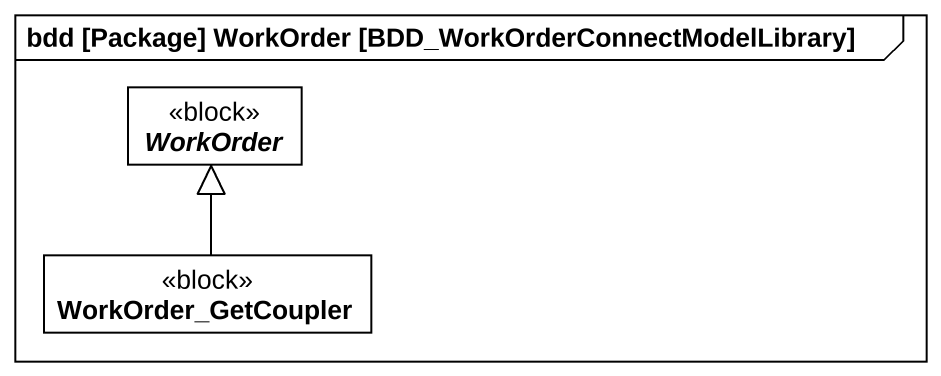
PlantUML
@startuml
mainframe bdd [Package] WorkOrder [BDD_WorkOrderConnectModelLibrary]
hide circle
hide empty members
abstract class WorkOrder <<block>>
class WorkOrder_GetCoupler <<block>>
WorkOrder_GetCoupler -up-|> WorkOrder
@enduml
